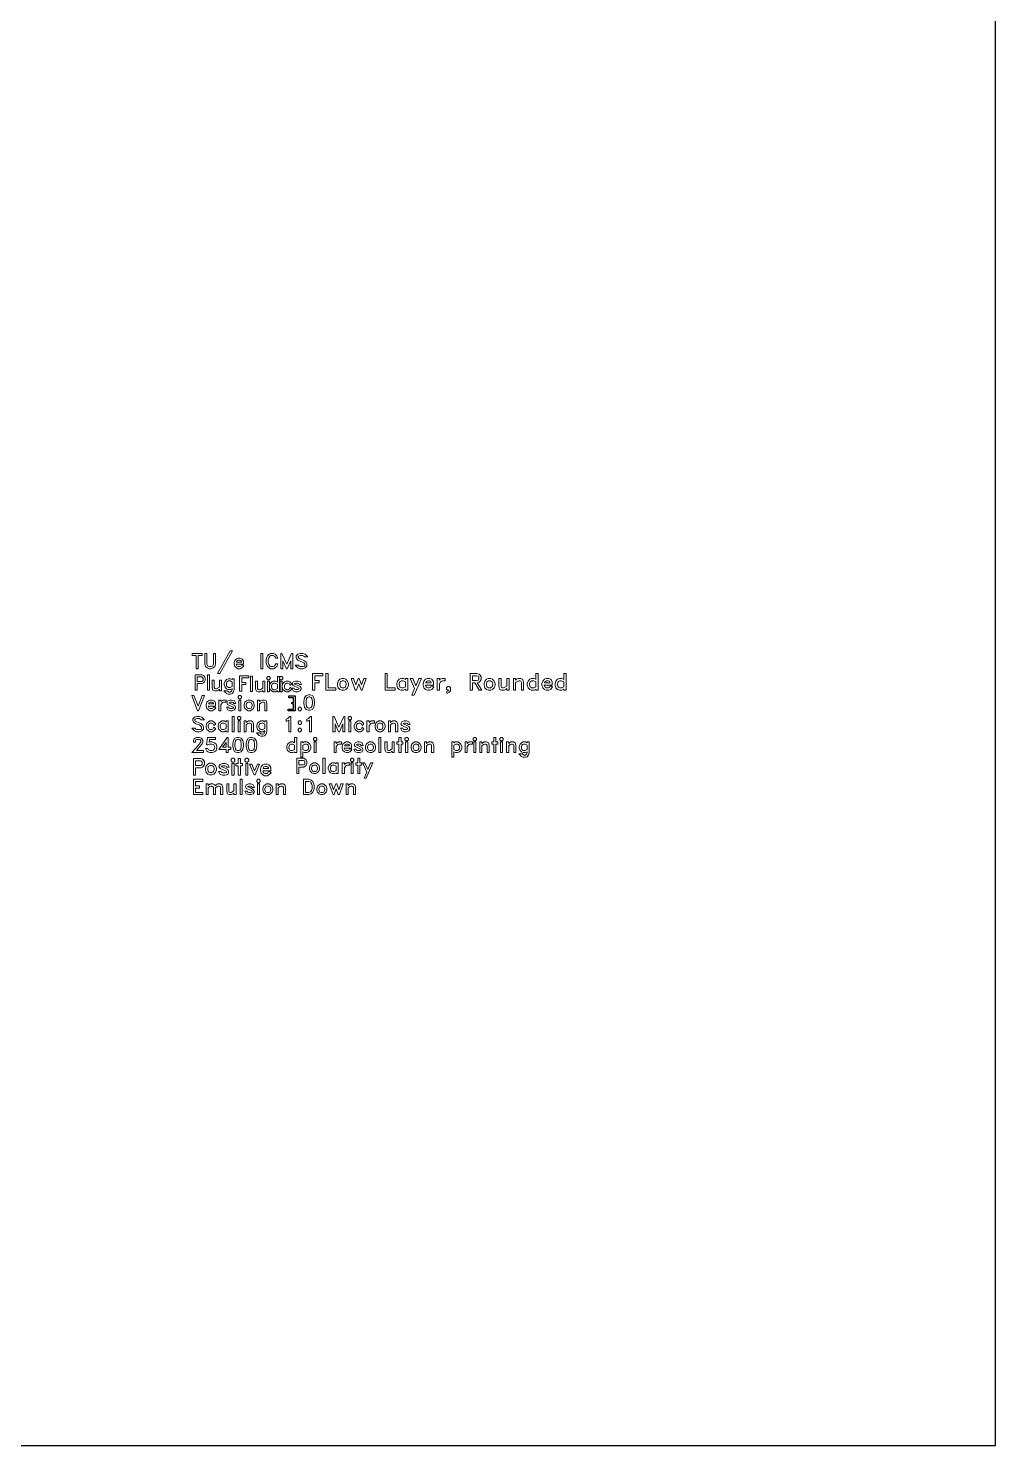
# Model space of a CAD drawing. Header units: millimetres. Extents: x -3 to 203197, y -8 to 253992.
# Drawn here: x 116486 to 203197, y -8 to 126992 of the extents above; entities that cross this region are included whole.
import ezdxf

# ---------------------------------------------------------------- set-up
doc = ezdxf.new("R2010")
doc.units = ezdxf.units.MM
doc.layers.add('Wafer', color=7, linetype='Continuous', lineweight=0)

msp = doc.modelspace()

# ---------------------------------------------------------------- linework, layer by layer
for p, q in [((139823, 66998), (139823, 67177)), ((139823, 67177), (140419, 67177)), ((140269, 66998), (139823, 66998)), ((140101, 66451), (140101, 66596)), ((140101, 66596), (140269, 66596)), ((140269, 66451), (140101, 66451)), ((140269, 66596), (140269, 66998)), ((140269, 65989), (140269, 66451)), ((140419, 67177), (140419, 65836)), ((139780, 65836), (139780, 65989)), ((139780, 65989), (140269, 65989)), ((140419, 65836), (139780, 65836))]:
    msp.add_line(p, q)
msp.add_lwpolyline([(-3, -8), (203197, -8), (203197, 253992), (-3, 253992)], close=True)
at = {"layer": 'Wafer'}
for points in [[(134796, 71220), (133658, 69196), (133450, 69196), (134589, 71220)], [(132064, 70795), (131709, 70795), (131709, 69610), (131520, 69610), (131520, 70795), (131165, 70795), (131165, 70982), (132064, 70982)], [(133259, 70019), (133191, 69818), (133051, 69678), (132849, 69610), (132711, 69610), (132509, 69678), (132368, 69818), (132301, 70019), (132301, 70982), (132489, 70982), (132489, 70040), (132540, 69886), (132577, 69849), (132730, 69797), (132829, 69797), (132982, 69849), (133020, 69887), (133071, 70040), (133071, 70982), (133259, 70982)], [(135793, 69851), (135623, 69680), (135482, 69610), (135274, 69610), (135132, 69680), (134996, 69818), (134928, 70019), (134928, 70158), (134996, 70360), (135132, 70498), (135274, 70568), (135482, 70568), (135623, 70498), (135698, 70424), (135768, 70282), (135768, 70025), (135121, 70025), (135167, 69887), (135209, 69846), (135304, 69797), (135451, 69797), (135537, 69841), (135628, 70022)], [(135580, 70212), (135580, 70251), (135537, 70337), (135451, 70380), (135304, 70380), (135209, 70331), (135167, 70291), (135141, 70212)], [(137506, 69610), (137319, 69610), (137319, 70982), (137506, 70982)], [(138860, 70035), (138750, 69813), (138617, 69680), (138475, 69610), (138207, 69610), (138066, 69680), (137932, 69814), (137868, 69946), (137803, 70138), (137803, 70454), (137868, 70646), (137932, 70779), (138066, 70912), (138207, 70982), (138475, 70982), (138617, 70912), (138750, 70779), (138860, 70558), (138657, 70558), (138584, 70701), (138539, 70746), (138444, 70795), (138238, 70795), (138147, 70750), (138044, 70593), (137991, 70434), (137991, 70158), (138044, 70000), (138147, 69842), (138238, 69797), (138444, 69797), (138539, 69846), (138584, 69891), (138657, 70035)], [(140193, 69610), (140005, 69610), (140005, 70315), (139697, 69610), (139613, 69610), (139305, 70315), (139305, 69610), (139117, 69610), (139117, 70982), (139222, 70982), (139655, 70010), (140088, 70982), (140193, 70982)], [(141538, 70676), (141239, 70676), (141167, 70746), (141071, 70795), (140860, 70795), (140707, 70744), (140677, 70714), (140677, 70637), (140720, 70551), (140817, 70503), (141113, 70384), (141244, 70321), (141378, 70186), (141447, 70045), (141447, 69826), (141299, 69678), (141097, 69610), (140840, 69610), (140639, 69678), (140400, 69916), (140698, 69916), (140770, 69846), (140866, 69797), (141077, 69797), (141230, 69849), (141260, 69878), (141260, 70014), (141211, 70110), (141167, 70154), (141059, 70209), (140765, 70327), (140634, 70391), (140560, 70465), (140490, 70607), (140490, 70767), (140639, 70915), (140840, 70982), (141097, 70982), (141299, 70915)], [(132340, 68565), (132271, 68423), (132196, 68349), (132054, 68279), (131629, 68279), (131629, 67686), (131442, 67686), (131442, 69059), (132054, 69059), (132196, 68989), (132271, 68915), (132340, 68773)], [(132153, 68595), (132153, 68742), (132109, 68828), (132024, 68871), (131629, 68871), (131629, 68466), (132024, 68466), (132109, 68510)], [(132727, 67686), (132540, 67686), (132540, 69059), (132727, 69059)], [(134948, 67738), (134881, 67537), (134743, 67384), (134598, 67328), (134395, 67328), (134252, 67398), (134019, 67635), (134317, 67635), (134388, 67565), (134484, 67516), (134572, 67516), (134667, 67565), (134709, 67605), (134760, 67758), (134760, 67828), (134744, 67812), (134603, 67742), (134395, 67742), (134252, 67812), (134117, 67950), (134049, 68152), (134049, 68290), (134116, 68492), (134252, 68631), (134395, 68700), (134602, 68700), (134744, 68631), (134760, 68614), (134760, 68700), (134948, 68700)], [(135614, 67595), (135427, 67595), (135427, 68968), (136266, 68968), (136266, 68780), (135614, 68780), (135614, 68375), (135970, 68375), (135970, 68188), (135614, 68188), (135614, 67783), (135614, 67783)], [(136576, 67564), (136388, 67564), (136388, 68937), (136576, 68937)], [(138160, 68709), (138062, 68611), (137951, 68611), (137853, 68709), (137853, 68820), (137951, 68918), (138062, 68918), (138160, 68820)], [(138999, 67545), (138811, 67545), (138811, 67632), (138795, 67616), (138654, 67545), (138446, 67545), (138303, 67616), (138168, 67753), (138100, 67955), (138100, 68094), (138168, 68295), (138303, 68434), (138446, 68503), (138653, 68503), (138795, 68434), (138811, 68418), (138811, 68918), (138999, 68918)], [(139306, 68709), (139208, 68611), (139097, 68611), (138999, 68709), (138999, 68820), (139097, 68918), (139208, 68918), (139306, 68820)], [(142881, 68987), (142165, 68987), (142165, 68542), (142555, 68542), (142555, 68336), (142165, 68336), (142165, 67685), (141959, 67685), (141959, 69193), (142881, 69193)], [(144064, 67685), (143142, 67685), (143142, 69193), (143348, 69193), (143348, 67891), (144064, 67891)], [(145182, 68135), (145107, 67913), (144957, 67762), (144802, 67685), (144573, 67685), (144417, 67762), (144268, 67913), (144194, 68135), (144194, 68287), (144268, 68509), (144417, 68661), (144574, 68737), (144802, 68737), (144957, 68661), (145107, 68509), (145182, 68287)], [(146784, 68737), (146410, 67685), (146309, 67685), (146099, 68265), (145888, 67685), (145788, 67685), (145413, 68737), (145628, 68737), (145839, 68157), (146050, 68737), (146147, 68737), (146359, 68157), (146569, 68737)], [(149382, 67685), (148459, 67685), (148459, 69193), (148665, 69193), (148665, 67891), (149382, 67891)], [(150499, 67685), (150292, 67685), (150292, 67780), (150275, 67762), (150120, 67685), (149891, 67685), (149735, 67762), (149586, 67913), (149511, 68135), (149511, 68287), (149586, 68509), (149735, 68661), (149891, 68737), (150119, 68737), (150275, 68661), (150292, 68643), (150292, 68737), (150499, 68737)], [(151717, 68737), (151071, 67230), (150853, 67230), (151112, 67832), (150723, 68737), (150942, 68737), (151217, 68077), (151500, 68737)], [(152828, 67950), (152641, 67762), (152486, 67685), (152257, 67685), (152101, 67762), (151952, 67913), (151877, 68135), (151877, 68287), (151952, 68509), (152101, 68661), (152257, 68737), (152485, 68737), (152641, 68661), (152723, 68579), (152800, 68423), (152800, 68141), (152089, 68141), (152140, 67989), (152186, 67945), (152291, 67891), (152452, 67891), (152546, 67938), (152646, 68138)], [(153853, 68531), (153604, 68531), (153500, 68478), (153392, 68364), (153332, 68258), (153332, 67685), (153126, 67685), (153126, 68737), (153332, 68737), (153332, 68577), (153415, 68661), (153570, 68737), (153853, 68737)], [(157130, 67685), (156900, 67685), (156509, 68336), (156295, 68336), (156295, 67685), (156089, 67685), (156089, 69193), (156692, 69193), (156913, 69119), (157000, 69035), (157076, 68879), (157076, 68650), (157000, 68494), (156913, 68410), (156732, 68350)], [(156870, 68684), (156870, 68845), (156825, 68934), (156669, 68987), (156295, 68987), (156295, 68542), (156669, 68542), (156825, 68595)], [(158324, 68135), (158250, 67913), (158100, 67762), (157945, 67685), (157716, 67685), (157560, 67762), (157411, 67913), (157337, 68135), (157337, 68287), (157411, 68509), (157560, 68661), (157716, 68737), (157945, 68737), (158100, 68661), (158250, 68509), (158324, 68287)], [(159573, 67685), (159366, 67685), (159366, 67845), (159284, 67762), (159128, 67685), (158899, 67685), (158727, 67770), (158650, 68005), (158650, 68737), (158856, 68737), (158856, 68033), (158904, 67939), (158998, 67891), (159092, 67891), (159366, 68056), (159366, 68737), (159573, 68737)], [(160885, 67685), (160679, 67685), (160679, 68390), (160632, 68484), (160537, 68531), (160441, 68531), (160329, 68475), (160169, 68369), (160169, 67685), (159963, 67685), (159963, 68737), (160169, 68737), (160169, 68577), (160252, 68661), (160407, 68737), (160636, 68737), (160808, 68653), (160885, 68417)], [(162198, 67685), (161991, 67685), (161991, 67780), (161974, 67762), (161819, 67685), (161590, 67685), (161434, 67762), (161285, 67913), (161211, 68135), (161211, 68287), (161285, 68509), (161434, 68661), (161590, 68737), (161819, 68737), (161974, 68661), (161991, 68643), (161991, 69193), (162198, 69193)], [(163474, 67950), (163287, 67762), (163132, 67685), (162903, 67685), (162747, 67762), (162598, 67913), (162523, 68135), (162523, 68287), (162598, 68509), (162747, 68661), (162903, 68737), (163131, 68737), (163287, 68661), (163369, 68579), (163446, 68423), (163446, 68141), (162735, 68141), (162786, 67989), (162832, 67945), (162937, 67891), (163098, 67891), (163192, 67938), (163292, 68138)], [(164694, 67685), (164487, 67685), (164487, 67780), (164470, 67762), (164315, 67685), (164086, 67685), (163930, 67762), (163781, 67913), (163706, 68135), (163706, 68287), (163781, 68509), (163930, 68661), (164086, 68737), (164314, 68737), (164470, 68661), (164487, 68643), (164487, 69193), (164694, 69193)], [(133805, 67619), (133617, 67619), (133617, 67765), (133542, 67689), (133400, 67619), (133192, 67619), (133035, 67697), (132966, 67911), (132966, 68577), (133153, 68577), (133153, 67936), (133196, 67850), (133282, 67807), (133367, 67807), (133617, 67957), (133617, 68577), (133805, 68577)], [(134760, 68024), (134760, 68419), (134572, 68512), (134425, 68512), (134329, 68463), (134288, 68424), (134236, 68271), (134236, 68172), (134288, 68019), (134330, 67978), (134425, 67930), (134572, 67930)], [(137694, 67529), (137506, 67529), (137506, 67674), (137432, 67599), (137289, 67529), (137081, 67529), (136924, 67606), (136855, 67820), (136855, 68486), (137042, 68486), (137042, 67845), (137086, 67759), (137172, 67716), (137257, 67716), (137506, 67867), (137506, 68486), (137694, 68486)], [(138100, 67545), (137913, 67545), (137913, 68503), (138100, 68503)], [(138811, 67828), (138811, 68222), (138623, 68316), (138476, 68316), (138381, 68267), (138339, 68227), (138288, 68074), (138288, 67976), (138339, 67822), (138381, 67782), (138476, 67733), (138623, 67733)], [(139246, 67545), (139059, 67545), (139059, 68503), (139246, 68503)], [(140111, 67787), (139941, 67616), (139800, 67545), (139592, 67545), (139449, 67616), (139314, 67753), (139246, 67955), (139246, 68094), (139314, 68295), (139449, 68434), (139592, 68503), (139799, 68503), (139941, 68434), (140111, 68262), (139945, 68093), (139855, 68272), (139769, 68316), (139622, 68316), (139526, 68267), (139485, 68227), (139434, 68074), (139434, 67976), (139485, 67822), (139527, 67782), (139622, 67733), (139769, 67733), (139855, 67776), (139945, 67957)], [(140970, 68203), (140767, 68203), (140725, 68286), (140619, 68322), (140461, 68322), (140363, 68289), (140354, 68268), (140365, 68241), (140596, 68148), (140855, 68020), (140930, 67868), (140930, 67779), (140853, 67622), (140639, 67552), (140441, 67552), (140228, 67622), (140111, 67859), (140313, 67859), (140355, 67776), (140461, 67740), (140619, 67740), (140725, 67776), (140743, 67810), (140743, 67838), (140722, 67880), (140226, 68100), (140142, 68268), (140228, 68440), (140442, 68510), (140639, 68510), (140853, 68440)], [(144975, 68157), (144975, 68266), (144919, 68434), (144873, 68477), (144768, 68531), (144607, 68531), (144502, 68477), (144456, 68434), (144400, 68266), (144400, 68158), (144456, 67989), (144502, 67945), (144607, 67891), (144768, 67891), (144873, 67945), (144919, 67989)], [(150292, 67995), (150292, 68428), (150086, 68531), (149925, 68531), (149820, 68477), (149774, 68434), (149717, 68266), (149717, 68158), (149774, 67989), (149820, 67945), (149925, 67891), (150086, 67891)], [(152594, 68347), (152594, 68389), (152546, 68484), (152452, 68531), (152291, 68531), (152186, 68477), (152140, 68434), (152111, 68347)], [(154320, 67664), (154236, 67508), (154025, 67402), (153964, 67529), (154123, 67611), (154143, 67685), (154091, 67685), (153984, 67792), (153984, 67915), (154091, 68022), (154213, 68022), (154320, 67915)], [(158117, 68157), (158117, 68266), (158062, 68434), (158016, 68477), (157911, 68531), (157750, 68531), (157645, 68477), (157599, 68434), (157543, 68266), (157543, 68158), (157599, 67989), (157645, 67945), (157750, 67891), (157911, 67891), (158016, 67945), (158062, 67989)], [(161991, 67995), (161991, 68428), (161785, 68531), (161624, 68531), (161519, 68477), (161473, 68434), (161417, 68266), (161417, 68158), (161473, 67989), (161519, 67945), (161624, 67891), (161785, 67891)], [(163240, 68347), (163240, 68389), (163192, 68484), (163098, 68531), (162937, 68531), (162832, 68477), (162786, 68434), (162757, 68347)], [(164487, 67995), (164487, 68428), (164281, 68531), (164120, 68531), (164015, 68477), (163969, 68434), (163912, 68266), (163912, 68158), (163969, 67989), (164015, 67945), (164120, 67891), (164281, 67891)], [(132271, 67222), (131747, 65849), (131659, 65849), (131135, 67222), (131332, 67222), (131703, 66268), (132075, 67222)], [(133284, 66091), (133114, 65920), (132973, 65849), (132765, 65849), (132623, 65920), (132487, 66057), (132419, 66259), (132419, 66398), (132487, 66599), (132623, 66738), (132765, 66807), (132973, 66807), (133114, 66738), (133189, 66663), (133259, 66521), (133259, 66264), (132612, 66264), (132658, 66126), (132700, 66086), (132796, 66037), (132942, 66037), (133028, 66080), (133119, 66261)], [(133071, 66452), (133071, 66490), (133028, 66576), (132942, 66620), (132796, 66620), (132700, 66571), (132658, 66531), (132632, 66452)], [(134217, 66620), (133991, 66620), (133896, 66571), (133798, 66467), (133743, 66371), (133743, 65849), (133556, 65849), (133556, 66807), (133743, 66807), (133743, 66661), (133818, 66738), (133960, 66807), (134217, 66807)], [(135097, 66501), (134894, 66501), (134852, 66583), (134746, 66620), (134588, 66620), (134490, 66586), (134481, 66565), (134492, 66538), (134723, 66446), (134982, 66317), (135057, 66166), (135057, 66076), (134980, 65920), (134766, 65849), (134568, 65849), (134355, 65920), (134238, 66156), (134440, 66156), (134482, 66074), (134588, 66037), (134746, 66037), (134852, 66074), (134870, 66107), (134870, 66135), (134849, 66178), (134353, 66397), (134270, 66565), (134355, 66738), (134569, 66807), (134766, 66807), (134980, 66738)], [(135601, 67013), (135503, 66915), (135392, 66915), (135294, 67013), (135294, 67124), (135392, 67222), (135503, 67222), (135601, 67124)], [(135541, 65849), (135354, 65849), (135354, 66807), (135541, 66807)], [(136737, 66259), (136670, 66057), (136533, 65920), (136392, 65849), (136184, 65849), (136041, 65920), (135906, 66057), (135838, 66259), (135838, 66398), (135906, 66599), (136041, 66738), (136184, 66807), (136391, 66807), (136533, 66738), (136670, 66599), (136737, 66398)], [(136549, 66279), (136549, 66378), (136498, 66531), (136457, 66571), (136361, 66620), (136214, 66620), (136119, 66571), (136077, 66531), (136026, 66378), (136026, 66279), (136077, 66126), (136119, 66086), (136214, 66037), (136361, 66037), (136456, 66086), (136498, 66126)], [(137873, 65849), (137685, 65849), (137685, 66491), (137642, 66576), (137556, 66620), (137469, 66620), (137367, 66568), (137221, 66472), (137221, 65849), (137034, 65849), (137034, 66807), (137221, 66807), (137221, 66662), (137297, 66738), (137438, 66807), (137646, 66807), (137803, 66730), (137873, 66516)], [(140985, 65947), (140887, 65849), (140776, 65849), (140678, 65947), (140678, 66058), (140776, 66156), (140887, 66156), (140985, 66058)], [(142146, 66487), (142085, 66173), (141945, 65966), (141737, 65897), (141598, 65897), (141389, 65966), (141251, 66173), (141188, 66487), (141188, 66679), (141251, 66993), (141389, 67200), (141598, 67270), (141737, 67270), (141945, 67200), (142085, 66993), (142146, 66679)], [(141959, 66502), (141959, 66665), (141902, 66944), (141838, 67041), (141717, 67082), (141619, 67082), (141497, 67041), (141432, 66944), (141376, 66665), (141376, 66502), (141432, 66223), (141497, 66126), (141619, 66085), (141717, 66085), (141838, 66126), (141902, 66223)], [(132273, 65035), (131973, 65035), (131902, 65105), (131806, 65154), (131595, 65154), (131442, 65103), (131412, 65073), (131412, 64996), (131455, 64910), (131552, 64862), (131848, 64743), (131979, 64680), (132113, 64546), (132182, 64404), (132182, 64185), (132034, 64037), (131832, 63969), (131575, 63969), (131373, 64037), (131134, 64276), (131433, 64276), (131505, 64205), (131601, 64157), (131812, 64157), (131965, 64208), (131995, 64237), (131995, 64373), (131946, 64469), (131902, 64513), (131794, 64568), (131500, 64686), (131369, 64750), (131295, 64824), (131224, 64966), (131224, 65126), (131373, 65274), (131575, 65342), (131832, 65342), (132034, 65274)], [(133284, 64210), (133114, 64039), (132973, 63969), (132765, 63969), (132623, 64039), (132487, 64177), (132419, 64378), (132419, 64517), (132487, 64719), (132623, 64857), (132765, 64927), (132973, 64927), (133114, 64857), (133284, 64685), (133119, 64516), (133028, 64696), (132942, 64739), (132796, 64739), (132700, 64690), (132658, 64650), (132607, 64497), (132607, 64399), (132658, 64246), (132700, 64205), (132796, 64157), (132942, 64157), (133028, 64200), (133119, 64381)], [(134395, 63969), (134207, 63969), (134207, 64055), (134191, 64039), (134050, 63969), (133842, 63969), (133699, 64039), (133564, 64177), (133496, 64378), (133496, 64517), (133564, 64719), (133699, 64857), (133842, 64927), (134050, 64927), (134191, 64857), (134207, 64841), (134207, 64927), (134395, 64927)], [(134938, 63969), (134751, 63969), (134751, 65342), (134938, 65342)], [(135541, 65133), (135444, 65035), (135332, 65035), (135235, 65133), (135235, 65244), (135332, 65342), (135444, 65342), (135541, 65244)], [(135482, 63969), (135294, 63969), (135294, 64927), (135482, 64927)], [(136678, 63969), (136489, 63969), (136489, 64610), (136447, 64696), (136360, 64739), (136273, 64739), (136171, 64688), (136026, 64592), (136026, 63969), (135838, 63969), (135838, 64927), (136026, 64927), (136026, 64781), (136101, 64857), (136242, 64927), (136450, 64927), (136607, 64850), (136678, 64635)], [(137872, 63965), (137805, 63764), (137668, 63611), (137523, 63555), (137319, 63555), (137177, 63625), (136943, 63861), (137242, 63861), (137313, 63791), (137409, 63743), (137496, 63743), (137592, 63791), (137634, 63832), (137684, 63985), (137684, 64055), (137668, 64039), (137527, 63969), (137319, 63969), (137177, 64039), (137041, 64177), (136974, 64378), (136974, 64517), (137041, 64719), (137177, 64857), (137319, 64927), (137527, 64927), (137668, 64857), (137684, 64841), (137684, 64927), (137872, 64927)], [(140025, 63969), (139838, 63969), (139838, 65003), (139822, 64987), (139601, 64878), (139601, 65080), (139745, 65153), (139935, 65342), (140025, 65342)], [(140984, 64718), (140886, 64620), (140775, 64620), (140677, 64718), (140677, 64829), (140775, 64927), (140886, 64927), (140984, 64829)], [(141882, 63969), (141695, 63969), (141695, 65003), (141679, 64987), (141457, 64878), (141457, 65080), (141602, 65153), (141792, 65342), (141882, 65342)], [(144864, 63969), (144677, 63969), (144677, 64674), (144368, 63969), (144285, 63969), (143976, 64674), (143976, 63969), (143789, 63969), (143789, 65342), (143894, 65342), (144327, 64369), (144759, 65342), (144864, 65342)], [(145468, 65133), (145370, 65035), (145259, 65035), (145161, 65133), (145161, 65244), (145259, 65342), (145370, 65342), (145468, 65244)], [(145408, 63969), (145221, 63969), (145221, 64927), (145408, 64927)], [(146570, 64210), (146400, 64039), (146258, 63969), (146050, 63969), (145908, 64039), (145772, 64177), (145705, 64378), (145705, 64517), (145772, 64719), (145908, 64857), (146051, 64927), (146258, 64927), (146400, 64857), (146570, 64685), (146404, 64516), (146314, 64696), (146228, 64739), (146081, 64739), (145985, 64690), (145944, 64650), (145892, 64497), (145892, 64399), (145944, 64246), (145986, 64205), (146081, 64157), (146228, 64157), (146314, 64200), (146404, 64381)], [(147503, 64739), (147276, 64739), (147181, 64691), (147083, 64587), (147029, 64491), (147029, 63969), (146841, 63969), (146841, 64927), (147029, 64927), (147029, 64781), (147104, 64857), (147245, 64927), (147503, 64927)], [(148462, 64378), (148394, 64177), (148257, 64039), (148116, 63969), (147908, 63969), (147766, 64039), (147630, 64177), (147563, 64378), (147563, 64517), (147630, 64719), (147766, 64857), (147908, 64927), (148116, 64927), (148257, 64857), (148394, 64719), (148462, 64517)], [(149598, 63969), (149409, 63969), (149409, 64610), (149367, 64696), (149281, 64739), (149193, 64739), (149092, 64688), (148946, 64592), (148946, 63969), (148758, 63969), (148758, 64927), (148946, 64927), (148946, 64781), (149021, 64857), (149163, 64927), (149370, 64927), (149527, 64850), (149598, 64635)], [(150714, 64620), (150511, 64620), (150469, 64703), (150363, 64739), (150205, 64739), (150106, 64706), (150098, 64685), (150109, 64658), (150340, 64565), (150599, 64437), (150674, 64285), (150674, 64196), (150597, 64039), (150382, 63969), (150185, 63969), (149971, 64039), (149855, 64276), (150057, 64276), (150099, 64193), (150205, 64157), (150362, 64157), (150469, 64193), (150486, 64227), (150486, 64255), (150466, 64297), (149970, 64517), (149886, 64685), (149971, 64857), (150185, 64927), (150382, 64927), (150597, 64857)], [(134207, 64251), (134207, 64645), (134019, 64739), (133872, 64739), (133777, 64690), (133735, 64650), (133684, 64497), (133684, 64399), (133735, 64246), (133777, 64205), (133872, 64157), (134019, 64157)], [(137684, 64251), (137684, 64645), (137497, 64739), (137350, 64739), (137254, 64690), (137212, 64650), (137161, 64497), (137161, 64399), (137212, 64246), (137254, 64205), (137350, 64157), (137496, 64157)], [(140984, 64067), (140886, 63969), (140775, 63969), (140677, 64067), (140677, 64178), (140775, 64276), (140886, 64276), (140984, 64178)], [(148273, 64399), (148273, 64498), (148223, 64650), (148181, 64690), (148085, 64739), (147939, 64739), (147843, 64690), (147801, 64650), (147750, 64497), (147750, 64399), (147801, 64246), (147843, 64205), (147939, 64157), (148085, 64157), (148181, 64205), (148223, 64246)], [(132182, 62089), (131146, 62089), (131714, 62727), (131885, 62956), (131935, 63057), (131935, 63145), (131893, 63230), (131806, 63274), (131601, 63274), (131515, 63230), (131471, 63145), (131471, 63037), (131284, 63037), (131284, 63175), (131353, 63317), (131428, 63391), (131570, 63461), (131838, 63461), (131979, 63391), (132053, 63317), (132123, 63175), (132123, 63026), (132055, 62889), (131872, 62645), (131550, 62276), (132182, 62276)], [(133377, 62498), (133310, 62296), (133169, 62156), (132968, 62089), (132770, 62089), (132569, 62156), (132490, 62233), (132380, 62454), (132583, 62454), (132637, 62346), (132691, 62311), (132790, 62276), (132948, 62276), (133041, 62307), (133118, 62361), (133144, 62400), (133190, 62520), (133190, 62617), (133156, 62716), (133112, 62781), (133047, 62825), (132948, 62859), (132736, 62859), (132618, 62799), (132471, 62799), (132545, 63461), (133259, 63461), (133259, 63274), (132717, 63274), (132681, 63017), (132770, 63046), (132968, 63046), (133169, 62980), (133310, 62839), (133377, 62637)], [(134631, 62385), (134394, 62385), (134394, 62089), (134207, 62089), (134207, 62385), (133554, 62385), (134296, 63461), (134394, 63461), (134394, 62573), (134631, 62573)], [(134207, 62573), (134207, 63013), (133901, 62573)], [(135767, 62679), (135705, 62365), (135566, 62158), (135357, 62089), (135219, 62089), (135010, 62158), (134872, 62365), (134809, 62679), (134809, 62871), (134872, 63185), (135010, 63392), (135219, 63461), (135357, 63461), (135566, 63392), (135705, 63185), (135767, 62871)], [(135579, 62693), (135579, 62857), (135523, 63135), (135459, 63232), (135338, 63274), (135239, 63274), (135118, 63232), (135053, 63135), (134997, 62857), (134997, 62693), (135053, 62415), (135118, 62318), (135239, 62276), (135338, 62276), (135459, 62317), (135523, 62415)], [(136962, 62679), (136900, 62365), (136761, 62158), (136552, 62089), (136414, 62089), (136205, 62158), (136067, 62365), (136004, 62679), (136004, 62871), (136067, 63185), (136205, 63392), (136414, 63461), (136552, 63461), (136761, 63392), (136900, 63185), (136962, 62871)], [(136774, 62693), (136774, 62857), (136718, 63135), (136654, 63232), (136532, 63274), (136434, 63274), (136312, 63232), (136248, 63135), (136192, 62857), (136192, 62693), (136248, 62415), (136312, 62318), (136434, 62276), (136532, 62276), (136654, 62317), (136718, 62415)], [(140547, 62089), (140359, 62089), (140359, 62175), (140343, 62159), (140202, 62089), (139994, 62089), (139852, 62159), (139716, 62296), (139648, 62498), (139648, 62637), (139716, 62839), (139852, 62977), (139994, 63046), (140202, 63046), (140343, 62977), (140359, 62961), (140359, 63461), (140547, 63461)], [(140359, 62371), (140359, 62765), (140171, 62859), (140025, 62859), (139929, 62810), (139887, 62770), (139836, 62617), (139836, 62519), (139887, 62366), (139929, 62325), (140025, 62276), (140171, 62276)], [(141801, 62498), (141734, 62296), (141598, 62159), (141456, 62089), (141247, 62089), (141106, 62159), (141090, 62175), (141090, 61675), (140903, 61675), (140903, 63046), (141090, 63046), (141090, 62961), (141106, 62977), (141248, 63046), (141456, 63046), (141598, 62977), (141734, 62839), (141801, 62637)], [(141614, 62519), (141614, 62617), (141562, 62770), (141521, 62810), (141425, 62859), (141279, 62859), (141090, 62765), (141090, 62371), (141279, 62276), (141425, 62276), (141521, 62325), (141562, 62365)], [(142345, 63252), (142247, 63155), (142136, 63155), (142038, 63252), (142038, 63364), (142136, 63461), (142247, 63461), (142345, 63364)], [(142285, 62089), (142098, 62089), (142098, 63046), (142285, 63046)], [(144558, 62859), (144331, 62859), (144236, 62811), (144138, 62707), (144083, 62610), (144083, 62089), (143896, 62089), (143896, 63046), (144083, 63046), (144083, 62901), (144159, 62977), (144300, 63046), (144558, 63046)], [(145482, 62330), (145312, 62159), (145171, 62089), (144963, 62089), (144821, 62159), (144685, 62296), (144617, 62498), (144617, 62637), (144685, 62839), (144821, 62977), (144963, 63046), (145171, 63046), (145312, 62977), (145387, 62902), (145457, 62760), (145457, 62504), (144810, 62504), (144856, 62366), (144898, 62325), (144994, 62276), (145140, 62276), (145226, 62319), (145317, 62501)], [(145269, 62691), (145269, 62730), (145226, 62816), (145140, 62859), (144994, 62859), (144898, 62810), (144856, 62770), (144830, 62691)], [(146514, 62740), (146311, 62740), (146269, 62823), (146163, 62859), (146005, 62859), (145907, 62825), (145898, 62805), (145909, 62778), (146140, 62685), (146399, 62557), (146474, 62405), (146474, 62315), (146398, 62159), (146183, 62089), (145986, 62089), (145772, 62159), (145655, 62395), (145857, 62395), (145899, 62313), (146005, 62276), (146163, 62276), (146269, 62313), (146287, 62347), (146287, 62375), (146266, 62417), (145770, 62637), (145687, 62805), (145772, 62977), (145986, 63046), (146183, 63046), (146397, 62977)], [(147610, 62498), (147543, 62296), (147406, 62159), (147265, 62089), (147057, 62089), (146915, 62159), (146779, 62296), (146711, 62498), (146711, 62637), (146779, 62839), (146915, 62977), (147057, 63046), (147265, 63046), (147406, 62977), (147543, 62839), (147610, 62637)], [(147422, 62519), (147422, 62617), (147372, 62770), (147330, 62810), (147234, 62859), (147088, 62859), (146992, 62810), (146950, 62770), (146899, 62617), (146899, 62519), (146950, 62366), (146992, 62325), (147088, 62276), (147234, 62276), (147330, 62325), (147372, 62366)], [(148095, 62089), (147907, 62089), (147907, 63461), (148095, 63461)], [(149290, 62089), (149102, 62089), (149102, 62234), (149028, 62159), (148885, 62089), (148677, 62089), (148520, 62166), (148451, 62380), (148451, 63046), (148638, 63046), (148638, 62405), (148682, 62319), (148767, 62276), (148853, 62276), (149102, 62427), (149102, 63046), (149290, 63046)], [(150070, 62859), (149893, 62859), (149893, 62089), (149704, 62089), (149704, 62859), (149527, 62859), (149527, 63046), (149704, 63046), (149704, 63461), (149893, 63461), (149893, 63046), (150070, 63046)], [(150555, 63252), (150457, 63155), (150346, 63155), (150248, 63252), (150248, 63364), (150346, 63461), (150457, 63461), (150555, 63364)], [(150495, 62089), (150308, 62089), (150308, 63046), (150495, 63046)], [(151691, 62498), (151623, 62296), (151487, 62159), (151346, 62089), (151137, 62089), (150995, 62159), (150859, 62296), (150792, 62498), (150792, 62637), (150859, 62839), (150995, 62977), (151138, 63046), (151345, 63046), (151487, 62977), (151623, 62839), (151691, 62637)], [(151503, 62519), (151503, 62617), (151452, 62770), (151411, 62810), (151315, 62859), (151168, 62859), (151072, 62810), (151031, 62770), (150979, 62617), (150979, 62519), (151031, 62366), (151073, 62325), (151168, 62276), (151315, 62276), (151410, 62325), (151452, 62366)], [(152827, 62089), (152639, 62089), (152639, 62730), (152596, 62816), (152510, 62859), (152422, 62859), (152321, 62808), (152175, 62711), (152175, 62089), (151988, 62089), (151988, 63046), (152175, 63046), (152175, 62901), (152251, 62977), (152392, 63046), (152600, 63046), (152757, 62970), (152827, 62755)], [(155335, 62498), (155269, 62296), (155132, 62159), (154991, 62089), (154782, 62089), (154640, 62159), (154625, 62175), (154625, 61675), (154437, 61675), (154437, 63046), (154625, 63046), (154625, 62961), (154640, 62977), (154782, 63046), (154990, 63046), (155132, 62977), (155269, 62839), (155335, 62637)], [(155148, 62519), (155148, 62617), (155096, 62770), (155055, 62810), (154959, 62859), (154813, 62859), (154625, 62765), (154625, 62371), (154813, 62276), (154959, 62276), (155055, 62325), (155096, 62365)], [(156294, 62859), (156067, 62859), (155972, 62811), (155874, 62707), (155819, 62610), (155819, 62089), (155632, 62089), (155632, 63046), (155819, 63046), (155819, 62901), (155895, 62977), (156036, 63046), (156294, 63046)], [(156660, 63252), (156562, 63155), (156451, 63155), (156353, 63252), (156353, 63364), (156451, 63461), (156562, 63461), (156660, 63364)], [(156600, 62089), (156413, 62089), (156413, 63046), (156600, 63046)], [(157796, 62089), (157608, 62089), (157608, 62730), (157565, 62816), (157479, 62859), (157391, 62859), (157290, 62808), (157144, 62711), (157144, 62089), (156957, 62089), (156957, 63046), (157144, 63046), (157144, 62901), (157220, 62977), (157361, 63046), (157569, 63046), (157726, 62970), (157796, 62755)], [(158576, 62859), (158399, 62859), (158399, 62089), (158210, 62089), (158210, 62859), (158033, 62859), (158033, 63046), (158210, 63046), (158210, 63461), (158399, 63461), (158399, 63046), (158576, 63046)], [(159060, 63252), (158963, 63155), (158852, 63155), (158754, 63252), (158754, 63364), (158852, 63461), (158963, 63461), (159060, 63364)], [(159001, 62089), (158814, 62089), (158814, 63046), (159001, 63046)], [(160197, 62089), (160008, 62089), (160008, 62730), (159966, 62816), (159879, 62859), (159792, 62859), (159691, 62808), (159545, 62711), (159545, 62089), (159357, 62089), (159357, 63046), (159545, 63046), (159545, 62901), (159620, 62977), (159762, 63046), (159969, 63046), (160126, 62970), (160197, 62755)], [(161392, 62085), (161325, 61884), (161187, 61730), (161042, 61675), (160838, 61675), (160696, 61745), (160462, 61981), (160761, 61981), (160832, 61911), (160928, 61863), (161016, 61863), (161111, 61911), (161153, 61952), (161203, 62105), (161203, 62175), (161188, 62159), (161046, 62089), (160838, 62089), (160696, 62159), (160560, 62296), (160493, 62498), (160493, 62637), (160560, 62839), (160696, 62977), (160838, 63046), (161046, 63046), (161188, 62977), (161203, 62961), (161203, 63046), (161392, 63046)], [(161203, 62371), (161203, 62765), (161016, 62859), (160869, 62859), (160773, 62810), (160731, 62770), (160680, 62617), (160680, 62519), (160731, 62366), (160773, 62325), (160869, 62276), (161016, 62276)], [(132266, 61033), (132190, 60876), (132108, 60795), (131952, 60718), (131485, 60718), (131485, 60067), (131279, 60067), (131279, 61575), (131952, 61575), (132108, 61498), (132190, 61417), (132266, 61261)], [(132060, 61066), (132060, 61227), (132012, 61322), (131918, 61369), (131485, 61369), (131485, 60924), (131918, 60924), (132012, 60972)], [(133346, 60544), (133271, 60322), (133121, 60171), (132966, 60094), (132738, 60094), (132581, 60171), (132432, 60322), (132358, 60544), (132358, 60696), (132432, 60918), (132581, 61070), (132738, 61146), (132966, 61146), (133121, 61070), (133271, 60918), (133346, 60696)], [(134485, 60781), (134262, 60781), (134216, 60872), (134099, 60911), (133926, 60911), (133818, 60874), (133808, 60852), (133820, 60822), (134074, 60720), (134359, 60579), (134441, 60413), (134441, 60314), (134357, 60143), (134121, 60065), (133904, 60065), (133669, 60143), (133541, 60402), (133763, 60402), (133809, 60312), (133926, 60271), (134099, 60271), (134216, 60312), (134235, 60349), (134235, 60380), (134212, 60426), (133668, 60667), (133576, 60852), (133669, 61041), (133904, 61117), (134121, 61117), (134357, 61041)], [(135000, 61353), (134893, 61246), (134771, 61246), (134664, 61353), (134664, 61476), (134771, 61583), (134893, 61583), (135000, 61476)], [(134935, 60075), (134729, 60075), (134729, 61127), (134935, 61127)], [(135696, 60913), (135501, 60913), (135501, 60067), (135294, 60067), (135294, 60913), (135099, 60913), (135099, 61119), (135294, 61119), (135294, 61575), (135501, 61575), (135501, 61119), (135696, 61119)], [(136239, 61353), (136132, 61246), (136010, 61246), (135903, 61353), (135903, 61476), (136010, 61583), (136132, 61583), (136239, 61476)], [(136174, 60075), (135968, 60075), (135968, 61127), (136174, 61127)], [(137222, 61058), (136812, 60100), (136728, 60100), (136317, 61058), (136516, 61058), (136770, 60451), (137024, 61058)], [(138241, 60278), (138054, 60090), (137899, 60013), (137670, 60013), (137514, 60090), (137365, 60241), (137291, 60463), (137291, 60615), (137365, 60837), (137514, 60989), (137670, 61065), (137899, 61065), (138054, 60989), (138136, 60907), (138213, 60751), (138213, 60469), (137502, 60469), (137553, 60317), (137599, 60273), (137704, 60219), (137865, 60219), (137959, 60267), (138059, 60466)], [(141458, 61087), (141389, 60945), (141314, 60871), (141172, 60801), (140747, 60801), (140747, 60208), (140560, 60208), (140560, 61581), (141172, 61581), (141314, 61511), (141389, 61437), (141458, 61295)], [(141271, 61117), (141271, 61264), (141227, 61350), (141142, 61393), (140747, 61393), (140747, 60988), (141142, 60988), (141227, 61032)], [(142594, 60618), (142527, 60416), (142390, 60279), (142249, 60208), (142041, 60208), (141899, 60279), (141763, 60416), (141695, 60618), (141695, 60757), (141763, 60958), (141899, 61097), (142041, 61166), (142249, 61166), (142390, 61097), (142527, 60958), (142594, 60757)], [(142406, 60638), (142406, 60737), (142356, 60890), (142314, 60930), (142218, 60979), (142072, 60979), (141976, 60930), (141934, 60890), (141883, 60737), (141883, 60638), (141934, 60485), (141976, 60445), (142072, 60396), (142218, 60396), (142314, 60445), (142355, 60485)], [(143079, 60208), (142891, 60208), (142891, 61581), (143079, 61581)], [(144274, 60208), (144086, 60208), (144086, 60295), (144070, 60279), (143929, 60208), (143721, 60208), (143579, 60279), (143443, 60416), (143375, 60618), (143375, 60757), (143443, 60958), (143579, 61097), (143721, 61166), (143929, 61166), (144070, 61097), (144086, 61081), (144086, 61166), (144274, 61166)], [(144086, 60490), (144086, 60885), (143898, 60979), (143752, 60979), (143656, 60930), (143614, 60890), (143563, 60737), (143563, 60638), (143614, 60485), (143656, 60445), (143752, 60396), (143898, 60396)], [(145292, 60979), (145065, 60979), (144970, 60930), (144872, 60826), (144817, 60730), (144817, 60208), (144630, 60208), (144630, 61166), (144817, 61166), (144817, 61020), (144893, 61097), (145034, 61166), (145292, 61166)], [(145658, 61372), (145560, 61274), (145449, 61274), (145351, 61372), (145351, 61483), (145449, 61581), (145560, 61581), (145658, 61483)], [(145598, 60208), (145411, 60208), (145411, 61166), (145598, 61166)], [(146379, 60979), (146201, 60979), (146201, 60208), (146013, 60208), (146013, 60979), (145835, 60979), (145835, 61166), (146013, 61166), (146013, 61581), (146201, 61581), (146201, 61166), (146379, 61166)], [(147370, 61166), (146782, 59794), (146583, 59794), (146818, 60342), (146464, 61166), (146664, 61166), (146915, 60566), (147172, 61166)], [(132123, 58328), (131284, 58328), (131284, 59701), (132123, 59701), (132123, 59513), (131471, 59513), (131471, 59108), (131827, 59108), (131827, 58921), (131471, 58921), (131471, 58516), (132123, 58516)], [(133139, 60566), (133139, 60675), (133083, 60843), (133037, 60887), (132932, 60940), (132771, 60940), (132666, 60887), (132620, 60843), (132564, 60675), (132564, 60567), (132620, 60398), (132666, 60354), (132771, 60300), (132932, 60300), (133037, 60354), (133083, 60398)], [(135650, 58328), (135462, 58328), (135462, 59701), (135650, 59701)], [(137270, 59492), (137173, 59394), (137061, 59394), (136964, 59492), (136964, 59603), (137061, 59701), (137173, 59701), (137270, 59603)], [(138007, 60675), (138007, 60718), (137959, 60812), (137865, 60859), (137704, 60859), (137599, 60806), (137553, 60762), (137524, 60675)], [(142110, 58853), (141983, 58535), (141843, 58396), (141641, 58328), (141152, 58328), (141152, 59701), (141641, 59701), (141843, 59633), (141983, 59494), (142110, 59175)], [(133911, 58328), (133723, 58328), (133723, 58969), (133680, 59055), (133594, 59098), (133507, 59098), (133405, 59047), (133260, 58951), (133260, 58328), (133071, 58328), (133071, 58969), (133029, 59055), (132942, 59098), (132855, 59098), (132754, 59047), (132608, 58951), (132608, 58328), (132420, 58328), (132420, 59286), (132608, 59286), (132608, 59140), (132683, 59216), (132824, 59286), (133032, 59286), (133190, 59209), (133223, 59105), (133334, 59217), (133477, 59286), (133684, 59286), (133841, 59209), (133911, 58994)], [(135107, 58328), (134918, 58328), (134918, 58474), (134844, 58398), (134702, 58328), (134494, 58328), (134337, 58406), (134267, 58620), (134267, 59286), (134455, 59286), (134455, 58645), (134498, 58559), (134584, 58516), (134669, 58516), (134918, 58666), (134918, 59286), (135107, 59286)], [(136766, 58979), (136563, 58979), (136521, 59062), (136415, 59098), (136258, 59098), (136159, 59065), (136150, 59044), (136161, 59017), (136392, 58924), (136651, 58796), (136726, 58644), (136726, 58555), (136650, 58398), (136435, 58328), (136238, 58328), (136024, 58398), (135907, 58635), (136109, 58635), (136151, 58552), (136258, 58516), (136415, 58516), (136522, 58552), (136539, 58586), (136539, 58614), (136518, 58656), (136023, 58876), (135939, 59044), (136024, 59216), (136238, 59286), (136435, 59286), (136650, 59216)], [(137211, 58328), (137023, 58328), (137023, 59286), (137211, 59286)], [(138406, 58737), (138339, 58536), (138202, 58398), (138061, 58328), (137853, 58328), (137711, 58398), (137575, 58536), (137507, 58737), (137507, 58876), (137575, 59078), (137711, 59216), (137853, 59286), (138061, 59286), (138202, 59216), (138339, 59078), (138406, 58876)], [(138218, 58758), (138218, 58857), (138168, 59010), (138126, 59049), (138030, 59098), (137884, 59098), (137788, 59049), (137746, 59009), (137695, 58856), (137695, 58758), (137746, 58605), (137788, 58564), (137884, 58516), (138030, 58516), (138126, 58564), (138167, 58605)], [(139543, 58328), (139354, 58328), (139354, 58969), (139312, 59055), (139225, 59098), (139138, 59098), (139036, 59047), (138891, 58951), (138891, 58328), (138703, 58328), (138703, 59286), (138891, 59286), (138891, 59140), (138966, 59216), (139107, 59286), (139315, 59286), (139472, 59209), (139543, 58994)], [(141923, 58876), (141923, 59152), (141869, 59315), (141814, 59420), (141774, 59462), (141621, 59513), (141340, 59513), (141340, 58516), (141621, 58516), (141774, 58567), (141814, 58609), (141869, 58713)], [(143246, 58737), (143179, 58536), (143042, 58398), (142901, 58328), (142693, 58328), (142551, 58398), (142415, 58536), (142347, 58737), (142347, 58876), (142415, 59078), (142551, 59216), (142693, 59286), (142901, 59286), (143042, 59216), (143179, 59078), (143246, 58876)], [(143058, 58758), (143058, 58857), (143008, 59010), (142966, 59049), (142870, 59098), (142724, 59098), (142628, 59049), (142586, 59009), (142535, 58856), (142535, 58758), (142586, 58605), (142628, 58564), (142724, 58516), (142870, 58516), (142966, 58564), (143007, 58605)], [(144705, 59286), (144364, 58328), (144272, 58328), (144081, 58856), (143890, 58328), (143799, 58328), (143457, 59286), (143653, 59286), (143844, 58758), (144037, 59286), (144125, 59286), (144318, 58758), (144509, 59286)], [(145815, 58328), (145626, 58328), (145626, 58969), (145584, 59055), (145497, 59098), (145410, 59098), (145308, 59047), (145163, 58951), (145163, 58328), (144975, 58328), (144975, 59286), (145163, 59286), (145163, 59140), (145238, 59216), (145379, 59286), (145587, 59286), (145744, 59209), (145815, 58994)]]:
    msp.add_lwpolyline(points, close=True, dxfattribs=at)

doc.saveas('drawing.dxf')
